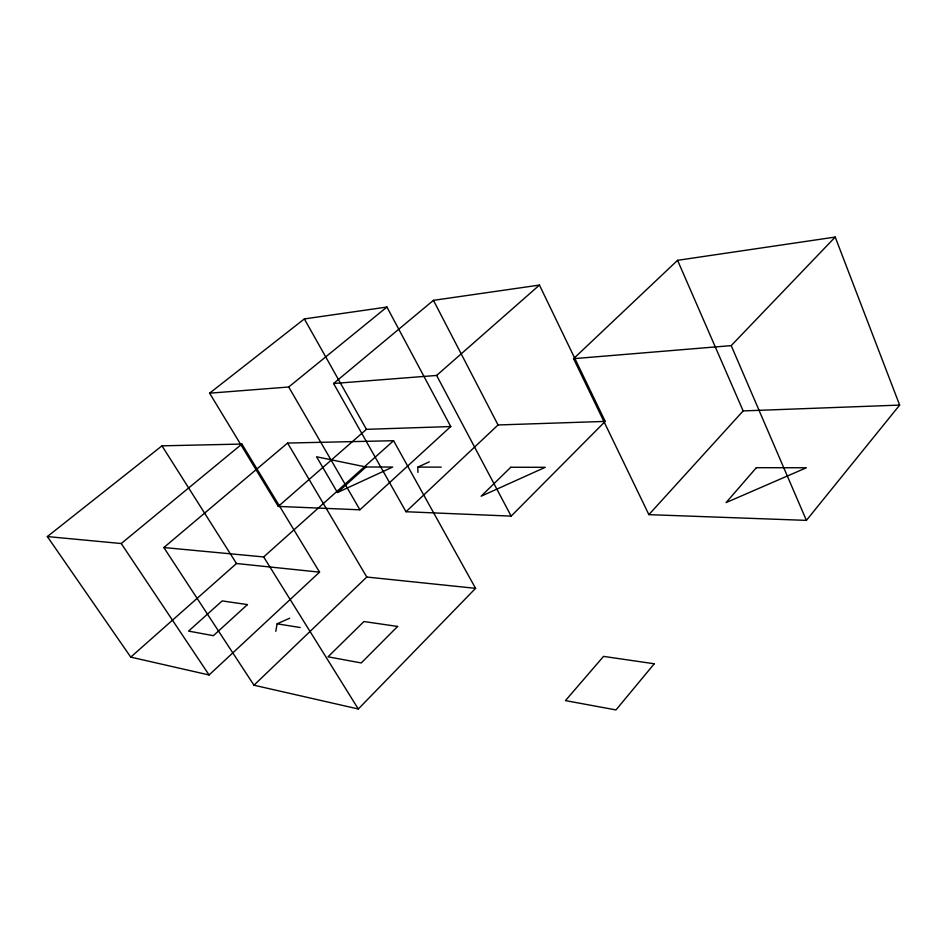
<?xml version="1.0" encoding="UTF-8"?>
<svg xmlns="http://www.w3.org/2000/svg" width="947" height="947" viewBox="0 0 947 947"><rect width="100%" height="100%" fill="white"/><g stroke="black" fill="none" stroke-linecap="round" stroke-linejoin="round"><path stroke-width="1.42" d="M275.802 631.294L277.104 623.813L289.711 618.213M806.406 520.377L899.65 405.091L835.207 237.07L677.567 260.318L573.574 358.676L648.884 514.647L806.406 520.377L731.214 345.619L835.207 237.07M648.884 514.647L743.158 410.915L899.65 405.091M358.309 708.995L475.572 588.336L393.573 440.71L287.604 443.054L163.855 547.544L253.974 685.214L358.309 708.995L263.668 556.943L163.855 547.544M511.155 516.115L605.216 421.403L539.447 285.083L433.454 300.341L333.593 383.499L405.991 511.735L511.155 516.115L436.626 375.45L333.593 383.499M253.974 685.214L366.785 577.043L475.572 588.336M405.991 511.735L498.039 424.966L605.216 421.403M209.086 674.974L319.553 572.142L241.899 444.06L161.984 445.836L47.35 536.57L130.757 657.123L209.086 674.974L121.24 543.531L47.35 536.57M359.919 509.806L450.736 426.541L386.921 307.041L304.354 318.926L209.607 393.183L278.3 506.408L359.919 509.806L288.717 387.003L209.607 393.183M263.668 556.943L393.573 440.71M337.558 492.464L365.992 467.001L392.685 467.049L337.452 492.523L316.558 456.774L365.992 467.001M130.757 657.123L236.49 563.512L319.553 572.142M436.626 375.45L539.447 285.083M278.3 506.408L366.442 429.334L450.736 426.541M121.24 543.531L241.899 444.06M288.717 387.003L386.921 307.041M417.899 472.399L417.864 467.096L429.299 461.84M573.574 358.676L731.214 345.619M417.864 467.096L441.231 467.131M277.104 623.813L300.187 627.518M161.984 445.836L236.49 563.512M287.604 443.054L366.785 577.043M304.354 318.926L366.442 429.334M433.454 300.341L498.039 424.966M677.567 260.318L743.158 410.915M654.259 663.776L615.988 709.93L565.454 700.602L603.547 656.389L654.259 663.776M756.381 467.676L726.077 502.597L806.371 467.771L756.381 467.676M397.61 626.441L361.269 662.947L328.029 656.816L363.932 621.54L397.61 626.441M510.788 467.25L481.135 496.216L545.259 467.309L510.788 467.25M247.451 604.588L213.383 635.674L188.571 631.093L222.166 600.919L247.451 604.588"/></g></svg>
